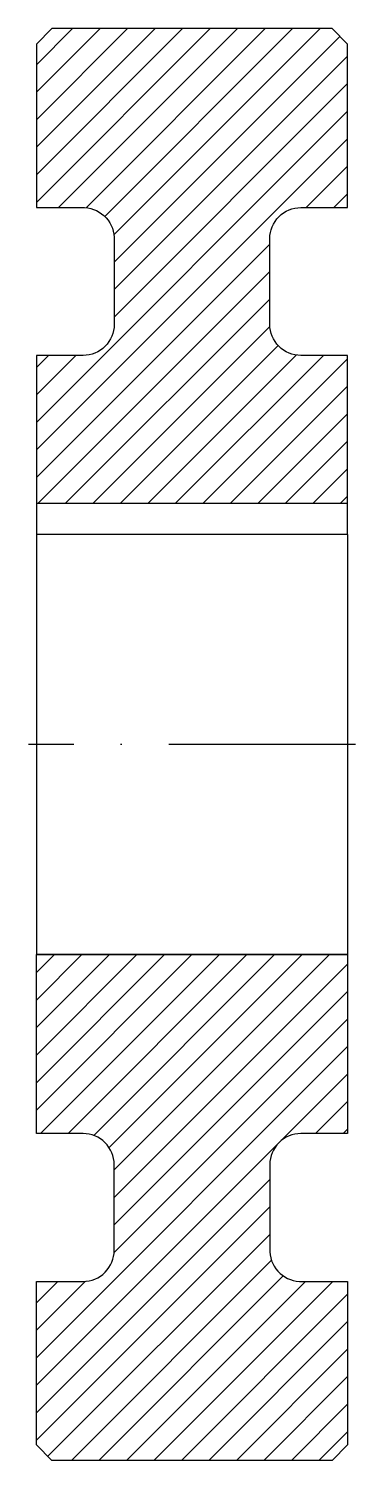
# Model space of a CAD drawing. Header units: millimetres. Extents: x -124 to 129, y -34 to 63.
# Drawn here: x -123.5 to -102.5, y -34 to 58 of the extents above.
import ezdxf

# ---------------------------------------------------------------- set-up
doc = ezdxf.new("R2010")
doc.units = ezdxf.units.MM
doc.header["$MEASUREMENT"] = 0
doc.linetypes.add('ACAD_ISO10W100', pattern=[18, 12, -3, 0, -3])
pattern_1 = [(45, (-195.3534, -74.9791), (-0.883883, 0.883883), [])]

# ---------------------------------------------------------------- blocks, each defined once
blk = doc.blocks.new('*U1')
at = {"color": 0, "linetype": 'ACAD_ISO10W100', "transparency": 16777216}
blk.add_line((10.5, 0), (-10.5, 0), dxfattribs=at)

msp = doc.modelspace()

# ---------------------------------------------------------------- hatches: boundary and pattern name
at = {"true_color": 0xffffff}
h = msp.add_hatch(dxfattribs=at)
h.set_pattern_fill('ANSI31', scale=10)
h.set_pattern_definition(pattern_1)
h.paths.add_polyline_path([(-103.018, 37.016), (-106.018, 37.016, -0.414214), (-108.018, 39.016), (-108.018, 44.516, -0.414214), (-106.018, 46.516), (-103.018, 46.516), (-103.018, 57.016), (-104.018, 58.016), (-122.018, 58.016), (-123.018, 57.016), (-123.018, 46.516), (-119.919, 46.513, -0.414214), (-118.018, 44.419), (-118.018, 39.016, -0.414214), (-120.018, 37.016), (-123.018, 37.016), (-123.018, 27.516), (-103.018, 27.516)])
h = msp.add_hatch(dxfattribs=at)
h.set_pattern_fill('ANSI31', scale=10)
h.set_pattern_definition(pattern_1)
h.paths.add_polyline_path([(-103.018, -1.484), (-123.018, -1.484), (-123.018, -12.984), (-120.018, -12.984, -0.414214), (-118.018, -14.984), (-118.018, -20.484, -0.414214), (-120.018, -22.484), (-123.018, -22.484), (-123.018, -32.984), (-122.018, -33.984), (-104.018, -33.984), (-103.018, -32.984), (-103.018, -22.484), (-106.118, -22.482, -0.414214), (-108.018, -20.388), (-108.018, -14.984, -0.414214), (-106.018, -12.984), (-103.018, -12.984)])

# ---------------------------------------------------------------- linework, layer by layer
for p, q in [((-123.018, 27.516), (-103.018, 27.516)), ((-103.018, 25.516), (-123.018, 25.516)), ((-123.018, 25.516), (-123.018, -1.484)), ((-103.018, 25.516), (-103.018, -1.484)), ((-103.018, -1.484), (-123.018, -1.484)), ((-123.018, -1.484), (-103.018, -1.484))]:
    msp.add_line(p, q)
for points in [[(-103.018, 25.516), (-103.018, 37.016), (-106.018, 37.016, -0.414214), (-108.018, 39.016), (-108.018, 44.516, -0.414214), (-106.018, 46.516), (-103.018, 46.516), (-103.018, 57.016), (-104.018, 58.016), (-122.018, 58.016), (-123.018, 57.016), (-123.018, 46.516), (-119.919, 46.513, -0.414214), (-118.018, 44.419), (-118.018, 39.016, -0.414214), (-120.018, 37.016), (-123.018, 37.016), (-123.018, 25.516)], [(-103.018, -1.484), (-103.018, -12.984), (-106.018, -12.984, 0.414214), (-108.018, -14.984), (-108.018, -20.388, 0.414214), (-106.118, -22.482), (-103.018, -22.484), (-103.018, -32.984), (-104.018, -33.984), (-122.018, -33.984), (-123.018, -32.984), (-123.018, -22.484), (-120.018, -22.484, 0.414214), (-118.018, -20.484), (-118.018, -14.984, 0.414214), (-120.018, -12.984), (-123.018, -12.984), (-123.018, -1.484)]]:
    msp.add_lwpolyline(points, format="xyb")

# ---------------------------------------------------------------- block references
at = {"linetype": 'ACAD_ISO10W100'}
msp.add_blockref('*U1', (-113.018, 12.016), dxfattribs=at)

doc.saveas('drawing.dxf')
